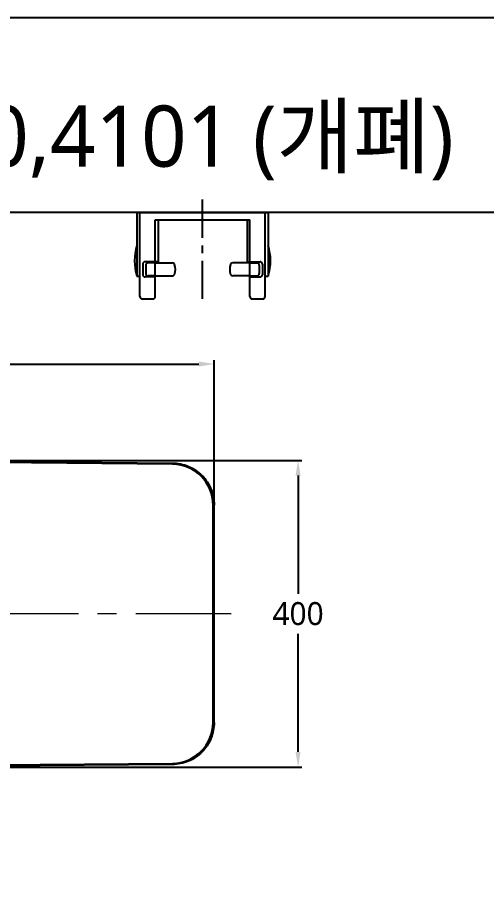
# Model space of a CAD drawing. Extents: x 612 to 6849, y -547 to 2005.
# Drawn here: x 4690 to 5305, y 864 to 2005 of the extents above; entities that cross this region are included whole.
import ezdxf

# ---------------------------------------------------------------- set-up
doc = ezdxf.new("R2010")
doc.units = 0
doc.header["$LTSCALE"] = 20
doc.header["$MEASUREMENT"] = 0
doc.linetypes.add('CENTER', pattern=[2, 1.25, -0.25, 0.25, -0.25])
doc.layers.get('0').update_dxf_attribs({"linetype": 'CONTINUOUS'})
doc.layers.get('DEFPOINTS').update_dxf_attribs({"linetype": 'CONTINUOUS'})
for name, color, linetype in [('1', 7, 'CONTINUOUS'), ('3', 3, 'CONTINUOUS'), ('4', 4, 'CONTINUOUS'), ('6', 6, 'CONTINUOUS'), ('CENTER', 2, 'CENTER')]:
    doc.layers.add(name, color=color, linetype=linetype)
doc.styles.add('GHS', font='romans', dxfattribs={"bigfont": 'ghs'})
doc.styles.get("Standard").update_dxf_attribs({"font": 'NanumGothic.ttf'})
doc.dimstyles.get("Standard").update_dxf_attribs({"dimtxt": 2.7, "dimasz": 2.5, "dimexe": 1.5, "dimexo": 1.5, "dimgap": 1.5, "dimtad": 1, "dimdec": 0, "dimlfac": 10, "dimzin": 0, "dimdsep": 46, "dimtxsty": 'Standard', "dimcen": 0, "dimclrt": 2, "dimadec": 0, "dimazin": 0, "dimtfac": 1, "dimtdec": 0, "dimtmove": 0, "dimatfit": 3, "dimfxl": 0, "dimtolj": 1, "dimtzin": 0, "dimarcsym": 0})

# ---------------------------------------------------------------- blocks, each defined once
blk = doc.blocks.new('*D30')
at = {"color": 3, "lineweight": -2}
for p, q in [((4232.6, 1226), (4232.6, 1556.3)), ((4947.7, 1226), (4947.7, 1556.3)), ((4252.6, 1551.3), (4927.7, 1551.3))]:
    blk.add_line(p, q, dxfattribs=at)
at = {"color": 3}
for points in [[(4252.6, 1554.6), (4252.6, 1548), (4232.6, 1551.3)], [(4927.7, 1554.6), (4927.7, 1548), (4947.7, 1551.3)]]:
    blk.add_solid(points, dxfattribs=at)
at = {"layer": 'DEFPOINTS', "color": 0}
for p in [(4947.7, 1551.3), (4232.6, 1224.5), (4947.7, 1224.5)]:
    blk.add_point(p, dxfattribs=at)
at = {"color": 2, "insert": (4599.5, 1577.5), "char_height": 30, "attachment_point": 5}
blk.add_mtext('\\A1;715', dxfattribs=at)
blk = doc.blocks.new('*D28')
at = {"color": 3, "lineweight": -2}
for p, q in [((4494.3, 1425.2), (5062.7, 1425.2)), ((5057.7, 1405.2), (5057.7, 1250.7)), ((5057.7, 1043.7), (5057.7, 1198.2)), ((4494.3, 1023.7), (5062.7, 1023.7))]:
    blk.add_line(p, q, dxfattribs=at)
at = {"color": 3}
for points in [[(5054.4, 1405.2), (5061, 1405.2), (5057.7, 1425.2)], [(5054.4, 1043.7), (5061, 1043.7), (5057.7, 1023.7)]]:
    blk.add_solid(points, dxfattribs=at)
at = {"layer": 'DEFPOINTS', "color": 0}
for p in [(4492.8, 1425.2), (4492.8, 1023.7), (5057.7, 1023.7)]:
    blk.add_point(p, dxfattribs=at)
at = {"color": 2, "insert": (5057.7, 1224.5), "char_height": 30, "attachment_point": 5}
blk.add_mtext('\\A1;400', dxfattribs=at)

msp = doc.modelspace()

# ---------------------------------------------------------------- linework, layer by layer
at = {"layer": '1', "color": 7, "linetype": 'Continuous'}
for p, q in [((4631.2, 1424), (4893.2, 1421.7)), ((4893.3, 1420.2), (4631.2, 1422.5)), ((4946.3, 1082.2), (4946.3, 1366.7)), ((4947.7, 1366.7), (4946.3, 1366.7)), ((4947.7, 1082.2), (4947.7, 1366.7)), ((4947.7, 1082.2), (4946.3, 1082.2)), ((4631.2, 1026.5), (4893.3, 1028.7)), ((4893.2, 1027.2), (4631.2, 1025))]:
    msp.add_line(p, q, dxfattribs=at)
at = {"layer": '1', "color": 1, "linetype": 'CENTER', "lineweight": 0, "ltscale": 5}
msp.add_line((4970, 1224.5), (4224.8, 1224.5), dxfattribs=at)
at = {"layer": '1', "color": 7, "linetype": 'Continuous'}
for centre, major_axis, ratio, start_param, end_param in [((4893.2, 1420.2), (0.01, 1.5), 0.034898, 4.712694, 6.283185), ((4892.8, 1366.7), (0, 53.5), 0.999391, 4.712389, 6.274464), ((4892.8, 1082.2), (0, 53.5), 0.999391, 3.150314, 4.712389), ((4893.2, 1028.7), (0.01, -1.5), 0.034898, 0, 1.570492)]:
    msp.add_ellipse(centre, major_axis=major_axis, ratio=ratio, start_param=start_param, end_param=end_param, dxfattribs=at)
for points in [[(4893.2, 1421.7), (4900.4, 1421.7), (4907.5, 1420.2), (4920.7, 1414.6), (4926.7, 1410.5), (4936.8, 1400.4), (4940.8, 1394.3), (4946.3, 1381.1), (4947.7, 1373.9), (4947.7, 1366.7)], [(4947.7, 1082.2), (4947.7, 1075), (4946.3, 1067.9), (4940.8, 1054.6), (4936.8, 1048.6), (4926.7, 1038.4), (4920.7, 1034.3), (4907.5, 1028.7), (4900.4, 1027.3), (4893.2, 1027.2)]]:
    msp.add_open_spline(points, degree=3, knots=[0, 0, 0, 0, 0.25, 0.25, 0.5, 0.5, 0.75, 0.75, 1, 1, 1, 1], dxfattribs=at)
at = {"layer": '3', "color": 7}
msp.add_lwpolyline([(4213.4, 1749.5), (4213.4, 2004.9), (6848.6, 2004.9), (6848.6, -175.5), (6140.9, -175.5)], dxfattribs=at)
at = {"layer": '4'}
for p, q in [((4846.6, 1749.5), (5018.6, 1749.5)), ((4846.6, 1749.5), (4846.6, 1666.5)), ((4850.6, 1639.5), (4850.6, 1749.5)), ((5014.6, 1639.5), (5014.6, 1749.5)), ((5018.6, 1749.5), (5018.6, 1666.5)), ((4870.6, 1740.2), (4994.6, 1740.2)), ((4870.6, 1639.5), (4870.6, 1740.2)), ((4874.3, 1740.2), (4874.3, 1685.2)), ((4990.8, 1740.2), (4990.8, 1685.2)), ((4994.6, 1639.5), (4994.6, 1740.2)), ((4854.2, 1682.2), (4854.2, 1668.2)), ((4870.6, 1685.2), (4857.2, 1685.2)), ((4858.2, 1680.7), (4858.2, 1669.7)), ((4870.6, 1683.7), (4861.2, 1683.7)), ((4874.3, 1685.2), (4870.6, 1685.2)), ((4870.6, 1683.7), (4893, 1683.7)), ((4994.6, 1683.7), (4972.1, 1683.7)), ((4990.8, 1685.2), (4994.6, 1685.2)), ((4994.6, 1685.2), (5007.9, 1685.2)), ((4994.6, 1683.7), (5003.9, 1683.7)), ((5006.9, 1680.7), (5006.9, 1669.7)), ((5010.9, 1682.2), (5010.9, 1668.2)), ((4846.6, 1666.5), (4850.6, 1666.5)), ((4870.6, 1666.7), (4861.2, 1666.7)), ((4870.6, 1666.7), (4893, 1666.7)), ((4994.6, 1666.7), (4972.1, 1666.7)), ((4994.6, 1666.7), (5003.9, 1666.7)), ((5014.6, 1666.5), (5018.6, 1666.5)), ((4870.6, 1665.2), (4857.2, 1665.2)), ((4994.6, 1665.2), (5007.9, 1665.2)), ((4853.6, 1636.5), (4867.6, 1636.5)), ((4997.6, 1636.5), (5011.6, 1636.5))]:
    msp.add_line(p, q, dxfattribs=at)
for centre, radius, start, end in [((4911.7, 1686.5), 68.2, 162.9409, 197.0591), ((4953.4, 1686.5), 68.2, 342.9409, 17.0591), ((4857.2, 1682.2), 3, 90, 180), ((4861.2, 1680.7), 3, 90, 180), ((4893, 1680.7), 3, 20.743, 90), ((4878.5, 1675.2), 18.5, 339.257, 20.743), ((4986.6, 1675.2), 18.5, 159.257, 200.743), ((4972.1, 1680.7), 3, 90, 159.257), ((5003.9, 1680.7), 3, 0, 90), ((5007.9, 1682.2), 3, 0, 90), ((4857.2, 1668.2), 3, 180, 270), ((4861.2, 1669.7), 3, 180, 270), ((4893, 1669.7), 3, 270, 339.257), ((4972.1, 1669.7), 3, 200.743, 270), ((5003.9, 1669.7), 3, 270, 0), ((5007.9, 1668.2), 3, 270, 0), ((4853.6, 1639.5), 3, 180, 270), ((4867.6, 1639.5), 3, 270, 0), ((4997.6, 1639.5), 3, 180, 270), ((5011.6, 1639.5), 3, 270, 0)]:
    msp.add_arc(centre, radius, start, end, dxfattribs=at)
at = {"layer": '6'}
msp.add_lwpolyline([(5494.9, 1749.5), (4212.6, 1749.5), (4212.6, -175.5), (5612.5, -175.5)], dxfattribs=at)
at = {"layer": 'CENTER', "color": 1, "linetype": 'CENTER', "ltscale": 2}
msp.add_line((4932.6, 1636.5), (4932.6, 1769.3), dxfattribs=at)

# ---------------------------------------------------------------- texts
at = {"insert": (4241.8, 1889.5), "char_height": 80, "width": 1256.37, "attachment_point": 1, "style": 'GHS'}
msp.add_mtext('{\\fNanumGothic|b0|i0|c0|p50;DST-4000,4101\\fNanumGothic|b0|i0|c129|p50; (개폐)}', dxfattribs=at)

# ---------------------------------------------------------------- dimensions: what is measured, and where the dimension line sits
dim = msp.add_linear_dim(base=(4947.7, 1551.3), p1=(4232.6, 1224.5), p2=(4947.7, 1224.5), dimstyle='Standard', override={"dimtxt": 30, "dimasz": 20, "dimexe": 5, "dimgap": 10, "dimlfac": 1, "dimzin": 12, "dimclrd": 3, "dimclre": 3, "dimazin": 2, "dimarcsym": 1})
dim.commit()
dim.dimension.update_dxf_attribs({"geometry": '*D30', "text_midpoint": (4599.5, 1551.3), "dimtype": 160})
dim = msp.add_linear_dim(base=(5057.7, 1023.7), p1=(4492.8, 1425.2), p2=(4492.8, 1023.7), angle=90, text='400', dimstyle='Standard', override={"dimtxt": 30, "dimasz": 20, "dimexe": 5, "dimgap": 10, "dimtih": 1, "dimtoh": 1, "dimlfac": 1, "dimzin": 12, "dimclrd": 3, "dimclre": 3, "dimazin": 2, "dimarcsym": 1})
dim.commit()
dim.dimension.update_dxf_attribs({"geometry": '*D28', "text_midpoint": (5057.7, 1224.5)})

doc.saveas('drawing.dxf')
